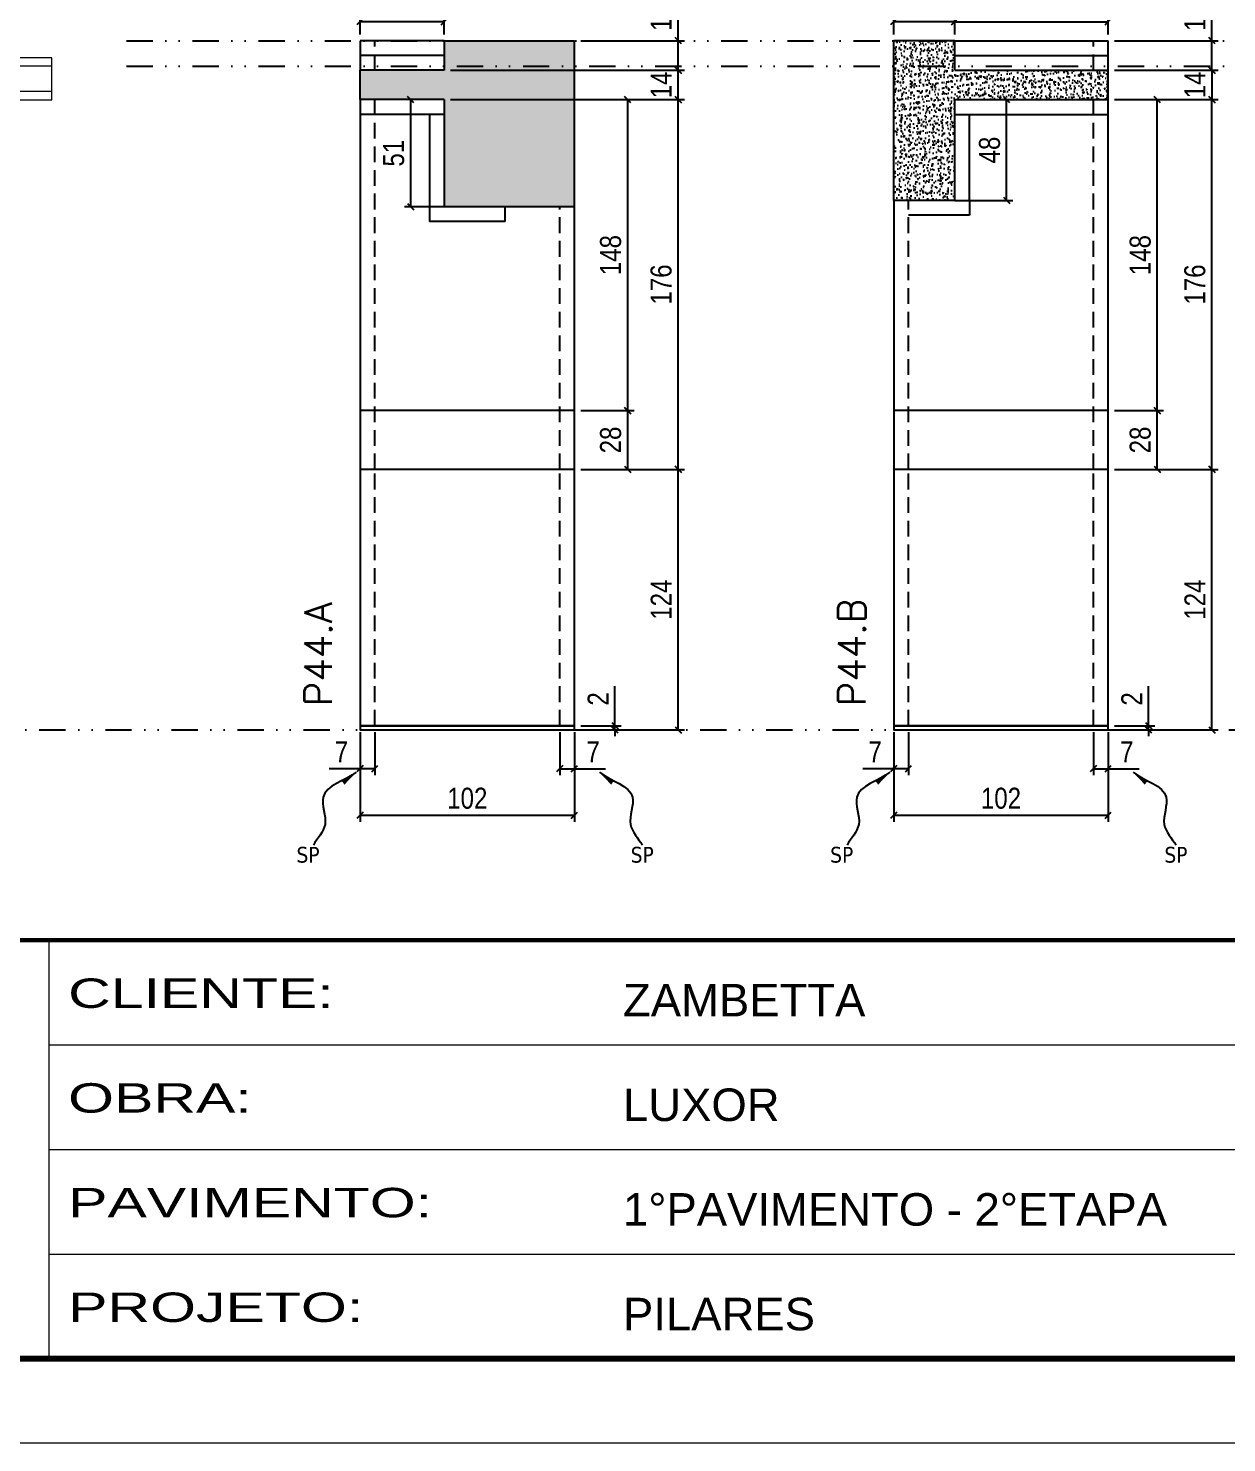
# Model space of a CAD drawing. Extents: x 14400 to 20667, y -21631 to 6985.
# Drawn here: x 14829 to 15399, y -957 to -283 of the extents above; entities that cross this region are included whole.
import ezdxf

# ---------------------------------------------------------------- set-up
doc = ezdxf.new("R2010")
doc.units = 0
for name, pattern in [('CONTINUO', [0]), ('DASHED', [0.75, 0.5, -0.25]), ('DIVIDE2', [0.625, 0.25, -0.125, 0, -0.125, 0, -0.125]), ('HIDDEN', [0.375, 0.25, -0.125])]:
    doc.linetypes.add(name, pattern=pattern)
for name, color, linetype in [('COTA', 241, 'Continuous'), ('Nível', 160, 'Continuous'), ('Painéis', 200, 'Continuous'), ('SARR_2.2x7', 40, 'Continuous'), ('texto', 7, 'Continuous')]:
    doc.layers.add(name, color=color, linetype=linetype)
for name, color, linetype, lineweight in [('Folhas', 255, 'Continuous', 9), ('Perfil Metálico', 224, 'Continuous', 18), ('SARRAFO DE PRESSAO', 251, 'DASHED', 9), ('Texto Seção', 7, 'Continuous', 15)]:
    doc.layers.add(name, color=color, linetype=linetype, lineweight=lineweight)
doc.styles.add('ARIAL', font='arial.ttf')
doc.styles.add('COTA TECNICA', font='techl___.ttf', dxfattribs={"height": 10})
doc.styles.add('COTA TECNICA-50', font='techl___.ttf', dxfattribs={"height": 10})
doc.styles.add('REGUA-120', font='ROMANS.shx', dxfattribs={"height": 15})
doc.styles.get("Standard").update_dxf_attribs({"font": 'arial.ttf'})
doc.styles.add('Tecnologia', font='')
doc.styles.get('Tecnologia').set_extended_font_data('Forgotten Futurist')
doc.dimstyles.new('COTA PAINEL-50', dxfattribs={"dimtxt": 10, "dimasz": 3, "dimexe": 3, "dimexo": 3, "dimgap": 3, "dimtad": 1, "dimdec": 1, "dimzin": 12, "dimdsep": 46, "dimtxsty": 'COTA TECNICA-50', "dimblk1": 'OBLIQUE', "dimblk2": 'OBLIQUE', "dimsah": 1, "dimcen": 0.9, "dimclrd": 4, "dimclre": 4, "dimclrt": 240, "dimadec": 1, "dimazin": 3, "dimtfac": 1, "dimtdec": 1, "dimtmove": 0, "dimatfit": 3, "dimfxl": 1, "dimtolj": 1, "dimtzin": 12, "dimarcsym": 0})
doc.dimstyles.new('PAINEL', dxfattribs={"dimtxt": 10, "dimasz": 3, "dimexe": 3, "dimexo": 3, "dimgap": 3, "dimtad": 1, "dimdec": 1, "dimzin": 12, "dimdsep": 46, "dimtxsty": 'COTA TECNICA', "dimblk1": 'OBLIQUE', "dimblk2": 'OBLIQUE', "dimsah": 1, "dimcen": 0.9, "dimclrd": 4, "dimclre": 4, "dimclrt": 240, "dimadec": 1, "dimazin": 3, "dimtfac": 1, "dimtdec": 1, "dimtmove": 0, "dimatfit": 3, "dimfxl": 1, "dimtolj": 1, "dimtzin": 12, "dimarcsym": 0})
doc.dimstyles.get("Standard").update_dxf_attribs({"dimtxt": 0.18, "dimasz": 0.18, "dimexe": 0.18, "dimexo": 0.0625, "dimgap": 0.09, "dimtad": 0, "dimtih": 1, "dimtoh": 1, "dimdec": 4, "dimzin": 0, "dimdsep": 46, "dimtxsty": 'Standard', "dimcen": 0.09, "dimadec": 0, "dimazin": 0, "dimtfac": 1, "dimtdec": 4, "dimtofl": 0, "dimtmove": 0, "dimatfit": 3, "dimfxl": 1, "dimtolj": 1, "dimtzin": 0, "dimarcsym": 0})
pattern_1 = [(50, (-4768.5, -5742.8755), (5.4655401, -0.4781726), [0.5715, -6.2865]), (355, (-4768.5, -5742.8755), (-1.0573026, 5.7317054), [0.4572, -5.0292175]), (100.451445, (-4768.0445, -5742.9154), (4.4082374, 5.2535326), [0.4857003, -5.3427073]), (46.1842, (-4768.5, -5741.3515), (8.1323712, -1.2612698), [0.85725, -9.42975]), (96.635558, (-4767.822, -5741.457), (7.122124, 7.4227837), [0.7285507, -8.0140682]), (351.18415, (-4768.5, -5741.3515), (7.122124, 7.4227837), [0.685799, -7.543792]), (21, (-4767.738, -5741.7325), (4.5484317, -3.0679559), [0.5715, -6.2865]), (326, (-4767.738, -5741.7325), (1.8540609, 5.525639), [0.4572, -5.0292]), (71.451445, (-4767.359, -5741.988), (6.4024926, 2.457683), [0.4857003, -5.3426981]), (37.5, (-4768.5, -5742.8755), (0.0926581, 2.53665117), [0, -4.96824, 0, -5.1054, 0, -5.04825]), (7.5, (-4768.5, -5742.8755), (2.00458988, 3.00541724), [0, -2.91084, 0, -4.85394, 0, -1.92405]), (327.5, (-4770.1993, -5742.8755), (4.06771786, -0.17186232), [0, -1.905, 0, -5.9436, 0, -7.8867]), (317.5, (-4770.9613, -5742.8755), (4.44387544, 0.76279473), [0, -2.4765, 0, -3.94716, 0, -5.6007])]

# ---------------------------------------------------------------- blocks, each defined once
blk = doc.blocks.new('9999999999')
at = {"color": 30, "linetype": 'CONTINUO'}
for p, q in [((98564.56, 34230.21), (98564.56, 34429.45)), ((98564.56, 34379.64), (99583.98, 34379.64)), ((98564.56, 34329.83), (99487.98, 34329.83)), ((98564.56, 34280.02), (99487.98, 34280.02))]:
    blk.add_line(p, q, dxfattribs=at)
at = {"color": 30, "linetype": 'CONTINUO', "const_width": 2}
blk.add_lwpolyline([(99583.98, 34230.21), (99583.98, 34414.45, 0.414214), (99568.98, 34429.45), (98228.98, 34429.45, 0.414214), (98213.98, 34414.45), (98213.98, 34245.21, 0.414214), (98228.98, 34230.21), (99583.98, 34230.21)], format="xyb", dxfattribs=at)
at = {"layer": 'Folhas'}
blk.add_lwpolyline([(98138.98, 34190.21), (99623.98, 34190.21), (99623.98, 35240.21), (98138.98, 35240.21)], close=True, dxfattribs=at)
at = {"layer": 'Folhas', "color": 30, "const_width": 3}
blk.add_lwpolyline([(98213.98, 34230.21), (99583.98, 34230.21), (99583.98, 35200.21), (98213.98, 35200.21)], close=True, dxfattribs=at)
at = {"color": 7, "linetype": 'Continuous', "ltscale": 5, "style": 'ARIAL'}
for s, height, p in [('ZAMBETTA', 15.483, (98837.68, 34393.13)), ('LUXOR', 15.483, (98837.68, 34343.32)), ('1°PAVIMENTO - 2°ETAPA', 15.4829, (98837.68, 34293.51)), ('PILARES', 15.483, (98837.68, 34243.7))]:
    blk.add_text(s, height=height, dxfattribs=at).set_placement(p)
at = {"layer": 'Folhas', "color": 7, "style": 'Tecnologia', "width": 1.5}
for s, p in [('CLIENTE:', (98573.65, 34397.17)), ('OBRA:', (98573.65, 34347.31)), ('PAVIMENTO:', (98573.65, 34297.5)), ('PROJETO:', (98573.65, 34247.69))]:
    blk.add_text(s, height=14, dxfattribs=at).set_placement(p)
blk = doc.blocks.new('_Oblique')
at = {"color": 0, "linetype": 'ByBlock', "lineweight": -2}
blk.add_line((-0.5, -0.5), (0.5, 0.5), dxfattribs=at)
blk = doc.blocks.new('*D1464')
at = {"layer": 'COTA', "color": 4, "lineweight": -2, "transparency": 16777216}
for p, q in [((15241.02, -618.44), (15241.02, -661.12)), ((15343.02, -618.44), (15343.02, -661.12)), ((15343.02, -658.12), (15241.02, -658.12))]:
    blk.add_line(p, q, dxfattribs=at)
at = {"layer": 'Defpoints', "color": 0, "transparency": 16777216}
for p in [(15241.02, -615.44), (15343.02, -615.44), (15241.02, -658.12)]:
    blk.add_point(p, dxfattribs=at)
at = {"layer": 'COTA', "color": 4, "lineweight": -2, "transparency": 16777216, "xscale": 3, "yscale": 3, "zscale": 3, "rotation": 180}
blk.add_blockref('_Oblique', (15241.02, -658.12), dxfattribs=at)
at = {"layer": 'COTA', "color": 4, "lineweight": -2, "transparency": 16777216, "xscale": 3, "yscale": 3, "zscale": 3}
blk.add_blockref('_Oblique', (15343.02, -658.12), dxfattribs=at)
at = {"layer": 'COTA', "color": 240, "transparency": 16777216, "insert": (15292.02, -650.02), "char_height": 10, "attachment_point": 5, "style": 'COTA TECNICA'}
blk.add_mtext('\\A1;102', dxfattribs=at)
blk = doc.blocks.new('*D1465')
at = {"layer": 'COTA', "color": 4, "lineweight": -2, "transparency": 16777216}
for p, q in [((15336.02, -618.44), (15336.02, -638.95)), ((15343.02, -620.44), (15343.02, -638.95)), ((15336.02, -635.95), (15343.02, -635.95)), ((15343.02, -635.95), (15357.75, -635.95))]:
    blk.add_line(p, q, dxfattribs=at)
at = {"layer": 'Defpoints', "color": 0, "transparency": 16777216}
for p in [(15336.02, -615.44), (15343.02, -617.44), (15343.02, -635.95)]:
    blk.add_point(p, dxfattribs=at)
at = {"layer": 'COTA', "color": 4, "lineweight": -2, "transparency": 16777216, "xscale": 3, "yscale": 3, "zscale": 3, "rotation": 180}
blk.add_blockref('_Oblique', (15336.02, -635.95), dxfattribs=at)
at = {"layer": 'COTA', "color": 4, "lineweight": -2, "transparency": 16777216, "xscale": 3, "yscale": 3, "zscale": 3}
blk.add_blockref('_Oblique', (15343.02, -635.95), dxfattribs=at)
at = {"layer": 'COTA', "color": 240, "transparency": 16777216, "insert": (15351.89, -627.88), "char_height": 10, "attachment_point": 5, "style": 'COTA TECNICA-50'}
blk.add_mtext('\\A1;7', dxfattribs=at)
blk = doc.blocks.new('*D1466')
at = {"layer": 'COTA', "color": 4, "lineweight": -2, "transparency": 16777216}
for p, q in [((15248.02, -618.44), (15248.02, -638.95)), ((15241.02, -620.44), (15241.02, -638.95)), ((15241.02, -635.95), (15226.29, -635.95)), ((15248.02, -635.95), (15241.02, -635.95))]:
    blk.add_line(p, q, dxfattribs=at)
at = {"layer": 'Defpoints', "color": 0, "transparency": 16777216}
for p in [(15241.02, -617.44), (15248.02, -615.44), (15241.02, -635.95)]:
    blk.add_point(p, dxfattribs=at)
at = {"layer": 'COTA', "color": 4, "lineweight": -2, "transparency": 16777216, "xscale": 3, "yscale": 3, "zscale": 3, "rotation": 180}
blk.add_blockref('_Oblique', (15241.02, -635.95), dxfattribs=at)
at = {"layer": 'COTA', "color": 4, "lineweight": -2, "transparency": 16777216, "xscale": 3, "yscale": 3, "zscale": 3}
blk.add_blockref('_Oblique', (15248.02, -635.95), dxfattribs=at)
at = {"layer": 'COTA', "color": 240, "transparency": 16777216, "insert": (15232.16, -627.88), "char_height": 10, "attachment_point": 5, "style": 'COTA TECNICA-50'}
blk.add_mtext('\\A1;7', dxfattribs=at)
blk = doc.blocks.new('*D1494')
at = {"layer": 'COTA', "color": 4, "linetype": 'ByBlock', "lineweight": -2, "transparency": 16777216}
for p, q in [((15346.02, -493.44), (15395.39, -493.44)), ((15392.39, -617.44), (15392.39, -493.44)), ((15346.02, -617.44), (15395.39, -617.44))]:
    blk.add_line(p, q, dxfattribs=at)
at = {"layer": 'Defpoints', "color": 0, "linetype": 'ByBlock', "transparency": 16777216}
for p in [(15343.02, -493.44), (15392.39, -493.44), (15343.02, -617.44)]:
    blk.add_point(p, dxfattribs=at)
at = {"layer": 'COTA', "color": 4, "linetype": 'ByBlock', "lineweight": -2, "transparency": 16777216, "xscale": 3, "yscale": 3, "zscale": 3}
for p, rotation in [((15392.39, -493.44), 90), ((15392.39, -617.44), 270)]:
    blk.add_blockref('_Oblique', p, dxfattribs=dict(at, rotation=rotation))
at = {"layer": 'COTA', "color": 240, "linetype": 'ByBlock', "transparency": 16777216, "insert": (15384.32, -555.44), "char_height": 10, "attachment_point": 5, "rotation": 90, "style": 'COTA TECNICA'}
blk.add_mtext('\\A1;124', dxfattribs=at)
blk = doc.blocks.new('*D1467')
at = {"layer": 'COTA', "color": 4, "lineweight": -2, "transparency": 16777216}
for p, q in [((15362.28, -615.44), (15362.28, -596.64)), ((15346.02, -615.44), (15365.28, -615.44)), ((15346.02, -617.44), (15365.28, -617.44)), ((15362.28, -617.44), (15362.28, -615.44)), ((15362.28, -617.44), (15362.28, -620.44))]:
    blk.add_line(p, q, dxfattribs=at)
at = {"layer": 'Defpoints', "color": 0, "transparency": 16777216}
for p in [(15343.02, -615.44), (15343.02, -617.44), (15362.28, -617.44)]:
    blk.add_point(p, dxfattribs=at)
at = {"layer": 'COTA', "color": 4, "lineweight": -2, "transparency": 16777216, "xscale": 3, "yscale": 3, "zscale": 3}
for p, rotation in [((15362.28, -615.44), 270), ((15362.28, -617.44), 90)]:
    blk.add_blockref('_Oblique', p, dxfattribs=dict(at, rotation=rotation))
at = {"layer": 'COTA', "color": 240, "transparency": 16777216, "insert": (15354.28, -602.69), "char_height": 10, "attachment_point": 5, "rotation": 90, "style": 'COTA TECNICA-50'}
blk.add_mtext('\\A1;2', dxfattribs=at)
blk = doc.blocks.new('*D1495')
at = {"layer": 'COTA', "color": 4, "linetype": 'ByBlock', "lineweight": -2, "transparency": 16777216}
for p, q in [((15346.02, -493.44), (15395.39, -493.44)), ((15392.39, -617.44), (15392.39, -493.44)), ((15346.02, -617.44), (15395.39, -617.44))]:
    blk.add_line(p, q, dxfattribs=at)
at = {"layer": 'Defpoints', "color": 0, "linetype": 'ByBlock', "transparency": 16777216}
for p in [(15343.02, -493.44), (15392.39, -493.44), (15343.02, -617.44)]:
    blk.add_point(p, dxfattribs=at)
at = {"layer": 'COTA', "color": 4, "linetype": 'ByBlock', "lineweight": -2, "transparency": 16777216, "xscale": 3, "yscale": 3, "zscale": 3}
for p, rotation in [((15392.39, -493.44), 90), ((15392.39, -617.44), 270)]:
    blk.add_blockref('_Oblique', p, dxfattribs=dict(at, rotation=rotation))
at = {"layer": 'COTA', "color": 240, "linetype": 'ByBlock', "transparency": 16777216, "insert": (15384.32, -555.44), "char_height": 10, "attachment_point": 5, "rotation": 90, "style": 'COTA TECNICA'}
blk.add_mtext('\\A1;124', dxfattribs=at)
blk = doc.blocks.new('*D1446')
at = {"layer": 'COTA', "color": 4, "lineweight": -2, "transparency": 16777216}
for p, q in [((14987.08, -618.44), (14987.08, -661.12)), ((15089.08, -618.44), (15089.08, -661.12)), ((15089.08, -658.12), (14987.08, -658.12))]:
    blk.add_line(p, q, dxfattribs=at)
at = {"layer": 'Defpoints', "color": 0, "transparency": 16777216}
for p in [(14987.08, -615.44), (15089.08, -615.44), (14987.08, -658.12)]:
    blk.add_point(p, dxfattribs=at)
at = {"layer": 'COTA', "color": 4, "lineweight": -2, "transparency": 16777216, "xscale": 3, "yscale": 3, "zscale": 3, "rotation": 180}
blk.add_blockref('_Oblique', (14987.08, -658.12), dxfattribs=at)
at = {"layer": 'COTA', "color": 4, "lineweight": -2, "transparency": 16777216, "xscale": 3, "yscale": 3, "zscale": 3}
blk.add_blockref('_Oblique', (15089.08, -658.12), dxfattribs=at)
at = {"layer": 'COTA', "color": 240, "transparency": 16777216, "insert": (15038.08, -650.02), "char_height": 10, "attachment_point": 5, "style": 'COTA TECNICA'}
blk.add_mtext('\\A1;102', dxfattribs=at)
blk = doc.blocks.new('*D1447')
at = {"layer": 'COTA', "color": 4, "lineweight": -2, "transparency": 16777216}
for p, q in [((15082.08, -618.44), (15082.08, -638.95)), ((15089.08, -620.44), (15089.08, -638.95)), ((15082.08, -635.95), (15089.08, -635.95)), ((15089.08, -635.95), (15103.81, -635.95))]:
    blk.add_line(p, q, dxfattribs=at)
at = {"layer": 'Defpoints', "color": 0, "transparency": 16777216}
for p in [(15082.08, -615.44), (15089.08, -617.44), (15089.08, -635.95)]:
    blk.add_point(p, dxfattribs=at)
at = {"layer": 'COTA', "color": 4, "lineweight": -2, "transparency": 16777216, "xscale": 3, "yscale": 3, "zscale": 3, "rotation": 180}
blk.add_blockref('_Oblique', (15082.08, -635.95), dxfattribs=at)
at = {"layer": 'COTA', "color": 4, "lineweight": -2, "transparency": 16777216, "xscale": 3, "yscale": 3, "zscale": 3}
blk.add_blockref('_Oblique', (15089.08, -635.95), dxfattribs=at)
at = {"layer": 'COTA', "color": 240, "transparency": 16777216, "insert": (15097.94, -627.88), "char_height": 10, "attachment_point": 5, "style": 'COTA TECNICA-50'}
blk.add_mtext('\\A1;7', dxfattribs=at)
blk = doc.blocks.new('*D1448')
at = {"layer": 'COTA', "color": 4, "lineweight": -2, "transparency": 16777216}
for p, q in [((14994.08, -618.44), (14994.08, -638.95)), ((14987.08, -620.44), (14987.08, -638.95)), ((14987.08, -635.95), (14972.35, -635.95)), ((14994.08, -635.95), (14987.08, -635.95))]:
    blk.add_line(p, q, dxfattribs=at)
at = {"layer": 'Defpoints', "color": 0, "transparency": 16777216}
for p in [(14987.08, -617.44), (14994.08, -615.44), (14987.08, -635.95)]:
    blk.add_point(p, dxfattribs=at)
at = {"layer": 'COTA', "color": 4, "lineweight": -2, "transparency": 16777216, "xscale": 3, "yscale": 3, "zscale": 3, "rotation": 180}
blk.add_blockref('_Oblique', (14987.08, -635.95), dxfattribs=at)
at = {"layer": 'COTA', "color": 4, "lineweight": -2, "transparency": 16777216, "xscale": 3, "yscale": 3, "zscale": 3}
blk.add_blockref('_Oblique', (14994.08, -635.95), dxfattribs=at)
at = {"layer": 'COTA', "color": 240, "transparency": 16777216, "insert": (14978.21, -627.88), "char_height": 10, "attachment_point": 5, "style": 'COTA TECNICA-50'}
blk.add_mtext('\\A1;7', dxfattribs=at)
blk = doc.blocks.new('*D1468')
at = {"layer": 'COTA', "color": 4, "linetype": 'ByBlock', "lineweight": -2, "transparency": 16777216}
for p, q in [((15092.08, -493.44), (15141.44, -493.44)), ((15138.44, -617.44), (15138.44, -493.44)), ((15092.08, -617.44), (15141.44, -617.44))]:
    blk.add_line(p, q, dxfattribs=at)
at = {"layer": 'Defpoints', "color": 0, "linetype": 'ByBlock', "transparency": 16777216}
for p in [(15089.08, -493.44), (15138.44, -493.44), (15089.08, -617.44)]:
    blk.add_point(p, dxfattribs=at)
at = {"layer": 'COTA', "color": 4, "linetype": 'ByBlock', "lineweight": -2, "transparency": 16777216, "xscale": 3, "yscale": 3, "zscale": 3}
for p, rotation in [((15138.44, -493.44), 90), ((15138.44, -617.44), 270)]:
    blk.add_blockref('_Oblique', p, dxfattribs=dict(at, rotation=rotation))
at = {"layer": 'COTA', "color": 240, "linetype": 'ByBlock', "transparency": 16777216, "insert": (15130.37, -555.44), "char_height": 10, "attachment_point": 5, "rotation": 90, "style": 'COTA TECNICA'}
blk.add_mtext('\\A1;124', dxfattribs=at)
blk = doc.blocks.new('*D1449')
at = {"layer": 'COTA', "color": 4, "lineweight": -2, "transparency": 16777216}
for p, q in [((15108.34, -615.44), (15108.34, -596.64)), ((15092.08, -615.44), (15111.34, -615.44)), ((15092.08, -617.44), (15111.34, -617.44)), ((15108.34, -617.44), (15108.34, -615.44)), ((15108.34, -617.44), (15108.34, -620.44))]:
    blk.add_line(p, q, dxfattribs=at)
at = {"layer": 'Defpoints', "color": 0, "transparency": 16777216}
for p in [(15089.08, -615.44), (15089.08, -617.44), (15108.34, -617.44)]:
    blk.add_point(p, dxfattribs=at)
at = {"layer": 'COTA', "color": 4, "lineweight": -2, "transparency": 16777216, "xscale": 3, "yscale": 3, "zscale": 3}
for p, rotation in [((15108.34, -615.44), 270), ((15108.34, -617.44), 90)]:
    blk.add_blockref('_Oblique', p, dxfattribs=dict(at, rotation=rotation))
at = {"layer": 'COTA', "color": 240, "transparency": 16777216, "insert": (15100.34, -602.69), "char_height": 10, "attachment_point": 5, "rotation": 90, "style": 'COTA TECNICA-50'}
blk.add_mtext('\\A1;2', dxfattribs=at)
blk = doc.blocks.new('*D1469')
at = {"layer": 'COTA', "color": 4, "linetype": 'ByBlock', "lineweight": -2, "transparency": 16777216}
for p, q in [((15092.08, -493.44), (15141.44, -493.44)), ((15138.44, -617.44), (15138.44, -493.44)), ((15092.08, -617.44), (15141.44, -617.44))]:
    blk.add_line(p, q, dxfattribs=at)
at = {"layer": 'Defpoints', "color": 0, "linetype": 'ByBlock', "transparency": 16777216}
for p in [(15089.08, -493.44), (15138.44, -493.44), (15089.08, -617.44)]:
    blk.add_point(p, dxfattribs=at)
at = {"layer": 'COTA', "color": 4, "linetype": 'ByBlock', "lineweight": -2, "transparency": 16777216, "xscale": 3, "yscale": 3, "zscale": 3}
for p, rotation in [((15138.44, -493.44), 90), ((15138.44, -617.44), 270)]:
    blk.add_blockref('_Oblique', p, dxfattribs=dict(at, rotation=rotation))
at = {"layer": 'COTA', "color": 240, "linetype": 'ByBlock', "transparency": 16777216, "insert": (15130.37, -555.44), "char_height": 10, "attachment_point": 5, "rotation": 90, "style": 'COTA TECNICA'}
blk.add_mtext('\\A1;124', dxfattribs=at)
blk = doc.blocks.new('*D1470')
at = {"layer": 'COTA', "color": 4, "lineweight": -2, "transparency": 16777216}
for p, q in [((15241.02, -286.44), (15241.02, -277.36)), ((15270.02, -280.36), (15241.02, -280.36)), ((15270.02, -286.44), (15270.02, -277.36))]:
    blk.add_line(p, q, dxfattribs=at)
at = {"layer": 'Defpoints', "color": 0, "transparency": 16777216}
for p in [(15241.02, -280.36), (15241.02, -289.44), (15270.02, -289.44)]:
    blk.add_point(p, dxfattribs=at)
at = {"layer": 'COTA', "color": 4, "lineweight": -2, "transparency": 16777216, "xscale": 3, "yscale": 3, "zscale": 3, "rotation": 180}
blk.add_blockref('_Oblique', (15241.02, -280.36), dxfattribs=at)
at = {"layer": 'COTA', "color": 4, "lineweight": -2, "transparency": 16777216, "xscale": 3, "yscale": 3, "zscale": 3}
blk.add_blockref('_Oblique', (15270.02, -280.36), dxfattribs=at)
at = {"layer": 'COTA', "color": 240, "transparency": 16777216, "insert": (15255.52, -272.28), "char_height": 10, "attachment_point": 5, "style": 'COTA TECNICA'}
blk.add_mtext('\\A1;29', dxfattribs=at)
blk = doc.blocks.new('*D1471')
at = {"layer": 'COTA', "color": 4, "lineweight": -2, "transparency": 16777216}
for p, q in [((15270.02, -286.44), (15270.02, -277.36)), ((15270.02, -280.36), (15343.02, -280.36)), ((15343.02, -286.44), (15343.02, -277.36))]:
    blk.add_line(p, q, dxfattribs=at)
at = {"layer": 'Defpoints', "color": 0, "transparency": 16777216}
for p in [(15343.02, -280.36), (15270.02, -289.44), (15343.02, -289.44)]:
    blk.add_point(p, dxfattribs=at)
at = {"layer": 'COTA', "color": 4, "lineweight": -2, "transparency": 16777216, "xscale": 3, "yscale": 3, "zscale": 3, "rotation": 180}
blk.add_blockref('_Oblique', (15270.02, -280.36), dxfattribs=at)
at = {"layer": 'COTA', "color": 4, "lineweight": -2, "transparency": 16777216, "xscale": 3, "yscale": 3, "zscale": 3}
blk.add_blockref('_Oblique', (15343.02, -280.36), dxfattribs=at)
at = {"layer": 'COTA', "color": 240, "transparency": 16777216, "insert": (15306.52, -272.15), "char_height": 10, "attachment_point": 5, "style": 'COTA TECNICA'}
blk.add_mtext('\\A1;73', dxfattribs=at)
blk = doc.blocks.new('*D1472')
at = {"layer": 'COTA', "color": 4, "lineweight": -2, "transparency": 16777216}
for p, q in [((14987.08, -286.44), (14987.08, -277.36)), ((15027.08, -280.36), (14987.08, -280.36)), ((15027.08, -286.44), (15027.08, -277.36))]:
    blk.add_line(p, q, dxfattribs=at)
at = {"layer": 'Defpoints', "color": 0, "transparency": 16777216}
for p in [(14987.08, -280.36), (14987.08, -289.44), (15027.08, -289.44)]:
    blk.add_point(p, dxfattribs=at)
at = {"layer": 'COTA', "color": 4, "lineweight": -2, "transparency": 16777216, "xscale": 3, "yscale": 3, "zscale": 3, "rotation": 180}
blk.add_blockref('_Oblique', (14987.08, -280.36), dxfattribs=at)
at = {"layer": 'COTA', "color": 4, "lineweight": -2, "transparency": 16777216, "xscale": 3, "yscale": 3, "zscale": 3}
blk.add_blockref('_Oblique', (15027.08, -280.36), dxfattribs=at)
at = {"layer": 'COTA', "color": 240, "transparency": 16777216, "insert": (15007.08, -272.26), "char_height": 10, "attachment_point": 5, "style": 'COTA TECNICA'}
blk.add_mtext('\\A1;40', dxfattribs=at)
blk = doc.blocks.new('*D1473')
at = {"layer": 'COTA', "color": 4, "lineweight": -2, "transparency": 16777216}
for p, q in [((15092.08, -465.44), (15117.41, -465.44)), ((15114.41, -493.44), (15114.41, -465.44)), ((15092.08, -493.44), (15117.41, -493.44))]:
    blk.add_line(p, q, dxfattribs=at)
at = {"layer": 'Defpoints', "color": 0, "transparency": 16777216}
for p in [(15089.08, -465.44), (15114.41, -465.44), (15089.08, -493.44)]:
    blk.add_point(p, dxfattribs=at)
at = {"layer": 'COTA', "color": 4, "lineweight": -2, "transparency": 16777216, "xscale": 3, "yscale": 3, "zscale": 3}
for p, rotation in [((15114.41, -465.44), 90), ((15114.41, -493.44), 270)]:
    blk.add_blockref('_Oblique', p, dxfattribs=dict(at, rotation=rotation))
at = {"layer": 'COTA', "color": 240, "transparency": 16777216, "insert": (15106.31, -479.44), "char_height": 10, "attachment_point": 5, "rotation": 90, "style": 'COTA TECNICA'}
blk.add_mtext('\\A1;28', dxfattribs=at)
blk = doc.blocks.new('*D1475')
at = {"layer": 'COTA', "color": 4, "lineweight": -2, "transparency": 16777216}
for p, q in [((15273.02, -317.44), (15297.7, -317.44)), ((15294.7, -365.44), (15294.7, -317.44)), ((15273.02, -365.44), (15297.7, -365.44))]:
    blk.add_line(p, q, dxfattribs=at)
at = {"layer": 'Defpoints', "color": 0, "transparency": 16777216}
for p in [(15270.02, -317.44), (15294.7, -317.44), (15270.02, -365.44)]:
    blk.add_point(p, dxfattribs=at)
at = {"layer": 'COTA', "color": 4, "lineweight": -2, "transparency": 16777216, "xscale": 3, "yscale": 3, "zscale": 3}
for p, rotation in [((15294.7, -317.44), 90), ((15294.7, -365.44), 270)]:
    blk.add_blockref('_Oblique', p, dxfattribs=dict(at, rotation=rotation))
at = {"layer": 'COTA', "color": 240, "transparency": 16777216, "insert": (15286.61, -341.44), "char_height": 10, "attachment_point": 5, "rotation": 90, "style": 'COTA TECNICA'}
blk.add_mtext('\\A1;48', dxfattribs=at)
blk = doc.blocks.new('*D1483')
at = {"layer": 'COTA', "color": 4, "lineweight": -2, "transparency": 16777216}
for p, q in [((15030.08, -317.44), (15141.44, -317.44)), ((15138.44, -493.44), (15138.44, -317.44)), ((15092.08, -493.44), (15141.44, -493.44))]:
    blk.add_line(p, q, dxfattribs=at)
at = {"layer": 'Defpoints', "color": 0, "transparency": 16777216}
for p in [(15027.08, -317.44), (15138.44, -317.44), (15089.08, -493.44)]:
    blk.add_point(p, dxfattribs=at)
at = {"layer": 'COTA', "color": 4, "lineweight": -2, "transparency": 16777216, "xscale": 3, "yscale": 3, "zscale": 3}
for p, rotation in [((15138.44, -317.44), 90), ((15138.44, -493.44), 270)]:
    blk.add_blockref('_Oblique', p, dxfattribs=dict(at, rotation=rotation))
at = {"layer": 'COTA', "color": 240, "transparency": 16777216, "insert": (15130.34, -405.44), "char_height": 10, "attachment_point": 5, "rotation": 90, "style": 'COTA TECNICA'}
blk.add_mtext('\\A1;176', dxfattribs=at)
blk = doc.blocks.new('*D1484')
at = {"layer": 'COTA', "color": 4, "lineweight": -2, "transparency": 16777216}
for p, q in [((15030.08, -317.44), (15117.41, -317.44)), ((15114.41, -465.44), (15114.41, -317.44)), ((15092.08, -465.44), (15117.41, -465.44))]:
    blk.add_line(p, q, dxfattribs=at)
at = {"layer": 'Defpoints', "color": 0, "transparency": 16777216}
for p in [(15027.08, -317.44), (15114.41, -317.44), (15089.08, -465.44)]:
    blk.add_point(p, dxfattribs=at)
at = {"layer": 'COTA', "color": 4, "lineweight": -2, "transparency": 16777216, "xscale": 3, "yscale": 3, "zscale": 3}
for p, rotation in [((15114.41, -317.44), 90), ((15114.41, -465.44), 270)]:
    blk.add_blockref('_Oblique', p, dxfattribs=dict(at, rotation=rotation))
at = {"layer": 'COTA', "color": 240, "transparency": 16777216, "insert": (15106.31, -391.44), "char_height": 10, "attachment_point": 5, "rotation": 90, "style": 'COTA TECNICA'}
blk.add_mtext('\\A1;148', dxfattribs=at)
blk = doc.blocks.new('*D1485')
at = {"layer": 'COTA', "color": 4, "lineweight": -2, "transparency": 16777216}
for p, q in [((15030.08, -303.44), (15141.44, -303.44)), ((15138.44, -317.44), (15138.44, -303.44)), ((15030.08, -317.44), (15141.44, -317.44))]:
    blk.add_line(p, q, dxfattribs=at)
at = {"layer": 'Defpoints', "color": 0, "transparency": 16777216}
for p in [(15027.08, -303.44), (15138.44, -303.44), (15027.08, -317.44)]:
    blk.add_point(p, dxfattribs=at)
at = {"layer": 'COTA', "color": 4, "lineweight": -2, "transparency": 16777216, "xscale": 3, "yscale": 3, "zscale": 3}
for p, rotation in [((15138.44, -303.44), 90), ((15138.44, -317.44), 270)]:
    blk.add_blockref('_Oblique', p, dxfattribs=dict(at, rotation=rotation))
at = {"layer": 'COTA', "color": 240, "transparency": 16777216, "insert": (15130.37, -310.44), "char_height": 10, "attachment_point": 5, "rotation": 90, "style": 'COTA TECNICA'}
blk.add_mtext('\\A1;14', dxfattribs=at)
blk = doc.blocks.new('*D1486')
at = {"layer": 'COTA', "color": 4, "lineweight": -2, "transparency": 16777216}
for p, q in [((15138.44, -289.44), (15138.44, -270.32)), ((15092.08, -289.44), (15141.44, -289.44)), ((15138.44, -303.44), (15138.44, -289.44)), ((15030.08, -303.44), (15141.44, -303.44))]:
    blk.add_line(p, q, dxfattribs=at)
at = {"layer": 'Defpoints', "color": 0, "transparency": 16777216}
for p in [(15089.08, -289.44), (15138.44, -289.44), (15027.08, -303.44)]:
    blk.add_point(p, dxfattribs=at)
at = {"layer": 'COTA', "color": 4, "lineweight": -2, "transparency": 16777216, "xscale": 3, "yscale": 3, "zscale": 3}
for p, rotation in [((15138.44, -289.44), 90), ((15138.44, -303.44), 270)]:
    blk.add_blockref('_Oblique', p, dxfattribs=dict(at, rotation=rotation))
at = {"layer": 'COTA', "color": 240, "transparency": 16777216, "insert": (15130.37, -278.38), "char_height": 10, "attachment_point": 5, "rotation": 90, "style": 'COTA TECNICA'}
blk.add_mtext('\\A1;14', dxfattribs=at)
blk = doc.blocks.new('*D1487')
at = {"layer": 'COTA', "color": 4, "lineweight": -2, "transparency": 16777216}
for p, q in [((15024.08, -317.44), (15008.19, -317.44)), ((15011.19, -368.44), (15011.19, -317.44)), ((15024.08, -368.44), (15008.19, -368.44))]:
    blk.add_line(p, q, dxfattribs=at)
at = {"layer": 'Defpoints', "color": 0, "transparency": 16777216}
for p in [(15011.19, -317.44), (15027.08, -317.44), (15027.08, -368.44)]:
    blk.add_point(p, dxfattribs=at)
at = {"layer": 'COTA', "color": 4, "lineweight": -2, "transparency": 16777216, "xscale": 3, "yscale": 3, "zscale": 3}
for p, rotation in [((15011.19, -317.44), 90), ((15011.19, -368.44), 270)]:
    blk.add_blockref('_Oblique', p, dxfattribs=dict(at, rotation=rotation))
at = {"layer": 'COTA', "color": 240, "transparency": 16777216, "insert": (15003.08, -342.94), "char_height": 10, "attachment_point": 5, "rotation": 90, "style": 'COTA TECNICA'}
blk.add_mtext('\\A1;51', dxfattribs=at)
blk = doc.blocks.new('*D1488')
at = {"layer": 'COTA', "color": 4, "lineweight": -2, "transparency": 16777216}
for p, q in [((15346.02, -317.44), (15395.39, -317.44)), ((15392.39, -493.44), (15392.39, -317.44)), ((15346.02, -493.44), (15395.39, -493.44))]:
    blk.add_line(p, q, dxfattribs=at)
at = {"layer": 'Defpoints', "color": 0, "transparency": 16777216}
for p in [(15343.02, -317.44), (15392.39, -317.44), (15343.02, -493.44)]:
    blk.add_point(p, dxfattribs=at)
at = {"layer": 'COTA', "color": 4, "lineweight": -2, "transparency": 16777216, "xscale": 3, "yscale": 3, "zscale": 3}
for p, rotation in [((15392.39, -317.44), 90), ((15392.39, -493.44), 270)]:
    blk.add_blockref('_Oblique', p, dxfattribs=dict(at, rotation=rotation))
at = {"layer": 'COTA', "color": 240, "transparency": 16777216, "insert": (15384.29, -405.44), "char_height": 10, "attachment_point": 5, "rotation": 90, "style": 'COTA TECNICA'}
blk.add_mtext('\\A1;176', dxfattribs=at)
blk = doc.blocks.new('*D1489')
at = {"layer": 'COTA', "color": 4, "lineweight": -2, "transparency": 16777216}
for p, q in [((15346.02, -465.44), (15369.41, -465.44)), ((15366.41, -493.44), (15366.41, -465.44)), ((15346.02, -493.44), (15369.41, -493.44))]:
    blk.add_line(p, q, dxfattribs=at)
at = {"layer": 'Defpoints', "color": 0, "transparency": 16777216}
for p in [(15343.02, -465.44), (15366.41, -465.44), (15343.02, -493.44)]:
    blk.add_point(p, dxfattribs=at)
at = {"layer": 'COTA', "color": 4, "lineweight": -2, "transparency": 16777216, "xscale": 3, "yscale": 3, "zscale": 3}
for p, rotation in [((15366.41, -465.44), 90), ((15366.41, -493.44), 270)]:
    blk.add_blockref('_Oblique', p, dxfattribs=dict(at, rotation=rotation))
at = {"layer": 'COTA', "color": 240, "transparency": 16777216, "insert": (15358.31, -479.44), "char_height": 10, "attachment_point": 5, "rotation": 90, "style": 'COTA TECNICA'}
blk.add_mtext('\\A1;28', dxfattribs=at)
blk = doc.blocks.new('*D1490')
at = {"layer": 'COTA', "color": 4, "lineweight": -2, "transparency": 16777216}
for p, q in [((15346.02, -317.44), (15369.41, -317.44)), ((15366.41, -465.44), (15366.41, -317.44)), ((15346.02, -465.44), (15369.41, -465.44))]:
    blk.add_line(p, q, dxfattribs=at)
at = {"layer": 'Defpoints', "color": 0, "transparency": 16777216}
for p in [(15343.02, -317.44), (15366.41, -317.44), (15343.02, -465.44)]:
    blk.add_point(p, dxfattribs=at)
at = {"layer": 'COTA', "color": 4, "lineweight": -2, "transparency": 16777216, "xscale": 3, "yscale": 3, "zscale": 3}
for p, rotation in [((15366.41, -317.44), 90), ((15366.41, -465.44), 270)]:
    blk.add_blockref('_Oblique', p, dxfattribs=dict(at, rotation=rotation))
at = {"layer": 'COTA', "color": 240, "transparency": 16777216, "insert": (15358.31, -391.44), "char_height": 10, "attachment_point": 5, "rotation": 90, "style": 'COTA TECNICA'}
blk.add_mtext('\\A1;148', dxfattribs=at)
blk = doc.blocks.new('*D1491')
at = {"layer": 'COTA', "color": 4, "lineweight": -2, "transparency": 16777216}
for p, q in [((15346.02, -303.44), (15395.39, -303.44)), ((15392.39, -303.44), (15392.39, -317.44)), ((15346.02, -317.44), (15395.39, -317.44))]:
    blk.add_line(p, q, dxfattribs=at)
at = {"layer": 'Defpoints', "color": 0, "transparency": 16777216}
for p in [(15343.02, -303.44), (15343.02, -317.44), (15392.39, -317.44)]:
    blk.add_point(p, dxfattribs=at)
at = {"layer": 'COTA', "color": 4, "lineweight": -2, "transparency": 16777216, "xscale": 3, "yscale": 3, "zscale": 3}
for p, rotation in [((15392.39, -303.44), 90), ((15392.39, -317.44), 270)]:
    blk.add_blockref('_Oblique', p, dxfattribs=dict(at, rotation=rotation))
at = {"layer": 'COTA', "color": 240, "transparency": 16777216, "insert": (15384.32, -310.44), "char_height": 10, "attachment_point": 5, "rotation": 90, "style": 'COTA TECNICA'}
blk.add_mtext('\\A1;14', dxfattribs=at)
blk = doc.blocks.new('*D1492')
at = {"layer": 'COTA', "color": 4, "lineweight": -2, "transparency": 16777216}
for p, q in [((15392.39, -289.44), (15392.39, -270.32)), ((15346.02, -289.44), (15395.39, -289.44)), ((15392.39, -303.44), (15392.39, -289.44)), ((15346.02, -303.44), (15395.39, -303.44))]:
    blk.add_line(p, q, dxfattribs=at)
at = {"layer": 'Defpoints', "color": 0, "transparency": 16777216}
for p in [(15343.02, -289.44), (15392.39, -289.44), (15343.02, -303.44)]:
    blk.add_point(p, dxfattribs=at)
at = {"layer": 'COTA', "color": 4, "lineweight": -2, "transparency": 16777216, "xscale": 3, "yscale": 3, "zscale": 3}
for p, rotation in [((15392.39, -289.44), 90), ((15392.39, -303.44), 270)]:
    blk.add_blockref('_Oblique', p, dxfattribs=dict(at, rotation=rotation))
at = {"layer": 'COTA', "color": 240, "transparency": 16777216, "insert": (15384.32, -278.38), "char_height": 10, "attachment_point": 5, "rotation": 90, "style": 'COTA TECNICA'}
blk.add_mtext('\\A1;14', dxfattribs=at)

msp = doc.modelspace()

# ---------------------------------------------------------------- hatches: boundary and pattern name
at = {"layer": 'COTA'}
h = msp.add_hatch(dxfattribs=at)
h.set_pattern_fill('AR-CONC', color=256, scale=0.03)
h.set_pattern_definition(pattern_1)
h.paths.add_polyline_path([(15027.08, -317.44), (14987.08, -317.44), (14987.08, -303.44), (15027.08, -303.44), (15027.08, -301.44), (15089.08, -301.44), (15089.08, -368.44), (15027.08, -368.44)])
h.paths.add_polyline_path([(15027.08, -289.44), (15089.08, -289.44), (15089.08, -301.44), (15027.08, -301.44)])
h = msp.add_hatch(dxfattribs=at)
h.set_pattern_fill('AR-CONC', color=256, scale=0.03)
h.set_pattern_definition(pattern_1)
h.paths.add_polyline_path([(15241.02, -301.44), (15270.02, -301.44), (15270.02, -303.44), (15343.02, -303.44), (15343.02, -317.44), (15270.02, -317.44), (15270.02, -365.44), (15241.02, -365.44)])
h.paths.add_polyline_path([(15241.02, -289.44), (15270.02, -289.44), (15270.02, -301.44), (15241.02, -301.44)])

# ---------------------------------------------------------------- linework, layer by layer
for p, q in [((15027.08, -289.44), (15089.08, -289.44)), ((15089.08, -368.44), (15089.08, -289.44)), ((15241.02, -365.44), (15241.02, -289.44)), ((15270.02, -289.44), (15241.02, -289.44)), ((14987.08, -317.44), (14987.08, -303.44)), ((15343.02, -317.44), (15343.02, -303.44)), ((15020.08, -368.44), (15020.08, -375.44)), ((15027.08, -368.44), (15020.08, -368.44)), ((15056.08, -375.44), (15056.08, -368.44)), ((15270.02, -365.44), (15277.02, -365.44)), ((15277.02, -365.44), (15277.02, -372.44))]:
    msp.add_line(p, q, dxfattribs=at)
at = {"layer": 'Nível', "color": 4, "linetype": 'DIVIDE2', "ltscale": 50}
for p, q in [((14875.89, -289.44), (15858.47, -289.44)), ((14875.89, -301.44), (15858.47, -301.44)), ((14488.47, -617.44), (15858.47, -617.44))]:
    msp.add_line(p, q, dxfattribs=at)
at = {"layer": 'Painéis'}
for p, q in [((14987.08, -289.44), (14987.08, -303.44)), ((15027.08, -289.44), (14987.08, -289.44)), ((15027.08, -289.44), (15027.08, -303.44)), ((15270.02, -303.44), (15270.02, -289.44)), ((15270.02, -289.44), (15343.02, -289.44)), ((15343.02, -303.44), (15343.02, -289.44)), ((15027.08, -303.44), (14987.08, -303.44)), ((15270.02, -303.44), (15343.02, -303.44)), ((14987.08, -317.44), (14987.08, -615.44)), ((15027.08, -317.44), (14987.08, -317.44)), ((15027.08, -317.44), (15027.08, -368.44)), ((15270.02, -365.44), (15270.02, -317.44)), ((15270.02, -317.44), (15343.02, -317.44)), ((15343.02, -615.44), (15343.02, -317.44)), ((15089.08, -368.44), (15027.08, -368.44)), ((15089.08, -615.44), (15089.08, -368.44)), ((15241.02, -365.44), (15241.02, -615.44)), ((15270.02, -365.44), (15241.02, -365.44)), ((15089.08, -465.44), (14987.08, -465.44)), ((15343.02, -465.44), (15241.02, -465.44)), ((15089.08, -493.44), (14987.08, -493.44)), ((15343.02, -493.44), (15241.02, -493.44)), ((14987.08, -615.44), (15089.08, -615.44)), ((15241.02, -615.44), (15343.02, -615.44))]:
    msp.add_line(p, q, dxfattribs=at)
for points in [[(15089.08, -615.44), (14987.08, -615.44), (14987.08, -617.44), (15089.08, -617.44)], [(15343.02, -615.44), (15241.02, -615.44), (15241.02, -617.44), (15343.02, -617.44)]]:
    msp.add_lwpolyline(points, close=True, dxfattribs=at)
at = {"layer": 'Perfil Metálico'}
for points in [[(14840.39, -317.48), (14840.39, -297.48), (14564.39, -297.48), (14564.39, -317.48)], [(14564.39, -301.48), (14564.39, -313.48), (14840.39, -313.48), (14840.39, -301.48)]]:
    msp.add_lwpolyline(points, close=True, dxfattribs=at)
at = {"layer": 'SARR_2.2x7', "linetype": 'HIDDEN', "ltscale": 30}
for p, q in [((14994.08, -303.44), (14994.08, -289.44)), ((15336.02, -303.44), (15336.02, -289.44)), ((14994.08, -493.44), (14994.08, -317.44)), ((15336.02, -493.44), (15336.02, -317.44)), ((15082.08, -493.44), (15082.08, -368.44)), ((15248.02, -493.44), (15248.02, -365.44)), ((14994.08, -615.44), (14994.08, -493.44)), ((15082.08, -615.44), (15082.08, -493.44)), ((15248.02, -615.44), (15248.02, -493.44)), ((15336.02, -615.44), (15336.02, -493.44))]:
    msp.add_line(p, q, dxfattribs=at)
at = {"layer": 'SARR_2.2x7'}
for p, q in [((15027.08, -296.44), (14987.08, -296.44)), ((15270.02, -296.44), (15343.02, -296.44)), ((15027.08, -324.44), (14987.08, -324.44)), ((15020.08, -324.44), (15020.08, -368.44)), ((15270.02, -324.44), (15343.02, -324.44)), ((15277.02, -365.44), (15277.02, -324.44)), ((15056.08, -375.44), (15020.08, -375.44)), ((15277.02, -372.44), (15248.02, -372.44))]:
    msp.add_line(p, q, dxfattribs=at)

# ---------------------------------------------------------------- block references
at = {"layer": 'SARRAFO DE PRESSAO', "color": 6, "linetype": 'ByBlock'}
msp.add_blockref('9999999999', (-83725.51, -35146.93), dxfattribs=at)

# ---------------------------------------------------------------- texts
at = {"layer": 'texto', "color": 0, "char_height": 7.5, "attachment_point": 5}
for insert in [(14962.3, -676.93), (15121.32, -676.93), (15216.24, -676.93), (15375.27, -676.93)]:
    msp.add_mtext('{\\fTahoma|b0|i0|c0|p34;\\C4;SP}', dxfattribs=dict(at, insert=insert))
at = {"layer": 'Texto Seção', "char_height": 13, "width": 285.3299, "attachment_point": 7, "rotation": 90, "style": 'REGUA-120'}
for s, insert in [('P44.A', (14973.61, -606.19)), ('P44.B', (15227.55, -606.19))]:
    msp.add_mtext(s, dxfattribs=dict(at, insert=insert))

# ---------------------------------------------------------------- dimensions: what is measured, and where the dimension line sits
at = {"layer": 'COTA'}
for base, p1, p2, dimstyle, picture, middle in [((14987.08, -280.36), (15027.08, -289.44), (14987.08, -289.44), 'PAINEL', '*D1472', (15007.08, -272.26)), ((15241.02, -280.36), (15270.02, -289.44), (15241.02, -289.44), 'PAINEL', '*D1470', (15255.52, -272.28)), ((15343.02, -280.36), (15270.02, -289.44), (15343.02, -289.44), 'PAINEL', '*D1471', (15306.52, -272.15)), ((15089.08, -635.95), (15082.08, -615.44), (15089.08, -617.44), 'COTA PAINEL-50', '*D1447', (15097.94, -627.88)), ((15343.02, -635.95), (15336.02, -615.44), (15343.02, -617.44), 'COTA PAINEL-50', '*D1465', (15351.89, -627.88))]:
    dim = msp.add_linear_dim(base=base, p1=p1, p2=p2, dimstyle=dimstyle, dxfattribs=at)
    dim.commit()
    dim.dimension.update_dxf_attribs({"geometry": picture, "text_midpoint": middle})
for base, p1, p2, angle, dimstyle, picture, middle in [((15138.44, -289.44), (15027.08, -303.44), (15089.08, -289.44), 90, 'PAINEL', '*D1486', (15130.37, -278.38)), ((15392.39, -289.44), (15343.02, -303.44), (15343.02, -289.44), 90, 'PAINEL', '*D1492', (15384.32, -278.38)), ((15011.19, -317.44), (15027.08, -368.44), (15027.08, -317.44), 90, 'PAINEL', '*D1487', (15003.08, -342.94)), ((15138.44, -317.44), (15089.08, -493.44), (15027.08, -317.44), 90, 'PAINEL', '*D1483', (15130.34, -405.44)), ((15114.41, -317.44), (15089.08, -465.44), (15027.08, -317.44), 90, 'PAINEL', '*D1484', (15106.31, -391.44)), ((15294.7, -317.44), (15270.02, -365.44), (15270.02, -317.44), 90, 'PAINEL', '*D1475', (15286.61, -341.44)), ((15392.39, -317.44), (15343.02, -493.44), (15343.02, -317.44), 90, 'PAINEL', '*D1488', (15384.29, -405.44)), ((15114.41, -465.44), (15089.08, -493.44), (15089.08, -465.44), 90, 'PAINEL', '*D1473', (15106.31, -479.44)), ((15366.41, -465.44), (15343.02, -493.44), (15343.02, -465.44), 90, 'PAINEL', '*D1489', (15358.31, -479.44)), ((14987.08, -635.95), (14994.08, -615.44), (14987.08, -617.44), 180, 'COTA PAINEL-50', '*D1448', (14978.21, -627.88)), ((15241.02, -635.95), (15248.02, -615.44), (15241.02, -617.44), 180, 'COTA PAINEL-50', '*D1466', (15232.16, -627.88))]:
    dim = msp.add_linear_dim(base=base, p1=p1, p2=p2, angle=angle, dimstyle=dimstyle, dxfattribs=at)
    dim.commit()
    dim.dimension.update_dxf_attribs({"geometry": picture, "text_midpoint": middle})
for base, p1, p2, dimstyle, picture, middle in [((15138.44, -303.44), (15027.08, -317.44), (15027.08, -303.44), 'PAINEL', '*D1485', (15138.44, -310.44)), ((15392.39, -317.44), (15343.02, -303.44), (15343.02, -317.44), 'PAINEL', '*D1491', (15392.39, -310.44)), ((15108.34, -617.44), (15089.08, -615.44), (15089.08, -617.44), 'COTA PAINEL-50', '*D1449', (15108.34, -602.69)), ((15362.28, -617.44), (15343.02, -615.44), (15343.02, -617.44), 'COTA PAINEL-50', '*D1467', (15362.28, -602.69))]:
    dim = msp.add_linear_dim(base=base, p1=p1, p2=p2, angle=90, dimstyle=dimstyle, dxfattribs=at)
    dim.commit()
    dim.dimension.update_dxf_attribs({"geometry": picture, "text_midpoint": middle, "dimtype": 160})
for base, p1, p2, angle, override, picture, middle in [((15366.41, -317.44), (15343.02, -465.44), (15343.02, -317.44), 90, {"dimtmove": 1}, '*D1490', (15358.31, -391.44)), ((14987.08, -658.12), (15089.08, -615.44), (14987.08, -615.44), 180, {"dimarcsym": 2}, '*D1446', (15038.08, -650.02)), ((15241.02, -658.12), (15343.02, -615.44), (15241.02, -615.44), 180, {"dimarcsym": 2}, '*D1464', (15292.02, -650.02))]:
    dim = msp.add_linear_dim(base=base, p1=p1, p2=p2, angle=angle, dimstyle='PAINEL', override=override, dxfattribs=at)
    dim.commit()
    dim.dimension.update_dxf_attribs({"geometry": picture, "text_midpoint": middle})
at = {"layer": 'COTA', "linetype": 'ByBlock'}
for p1, p2, picture, middle in [((15089.08, -617.44), (15089.08, -493.44), '*D1468', (15130.37, -555.44)), ((15089.08, -617.44), (15089.08, -493.44), '*D1469', (15130.37, -555.44)), ((15343.02, -617.44), (15343.02, -493.44), '*D1494', (15384.32, -555.44)), ((15343.02, -617.44), (15343.02, -493.44), '*D1495', (15384.32, -555.44))]:
    dim = msp.add_aligned_dim(p1=p1, p2=p2, distance=-49.37, dimstyle='PAINEL', dxfattribs=at)
    dim.commit()
    dim.dimension.update_dxf_attribs({"geometry": picture, "text_midpoint": middle})

# ---------------------------------------------------------------- leaders
at = {"layer": 'COTA', "path_type": 1}
for points in [[(14985.25, -637.62), (14969.46, -649.46), (14970.39, -662.46), (14964.84, -672.24)], [(15100.91, -637.62), (15116.69, -649.46), (15115.77, -662.46), (15121.32, -672.24)], [(15239.19, -637.62), (15223.41, -649.46), (15224.33, -662.46), (15218.78, -672.24)], [(15354.85, -637.62), (15370.64, -649.46), (15369.71, -662.46), (15375.26, -672.24)]]:
    msp.add_leader(points, dimstyle='Standard', override={"dimasz": 8}, dxfattribs=at)

doc.saveas('drawing.dxf')
